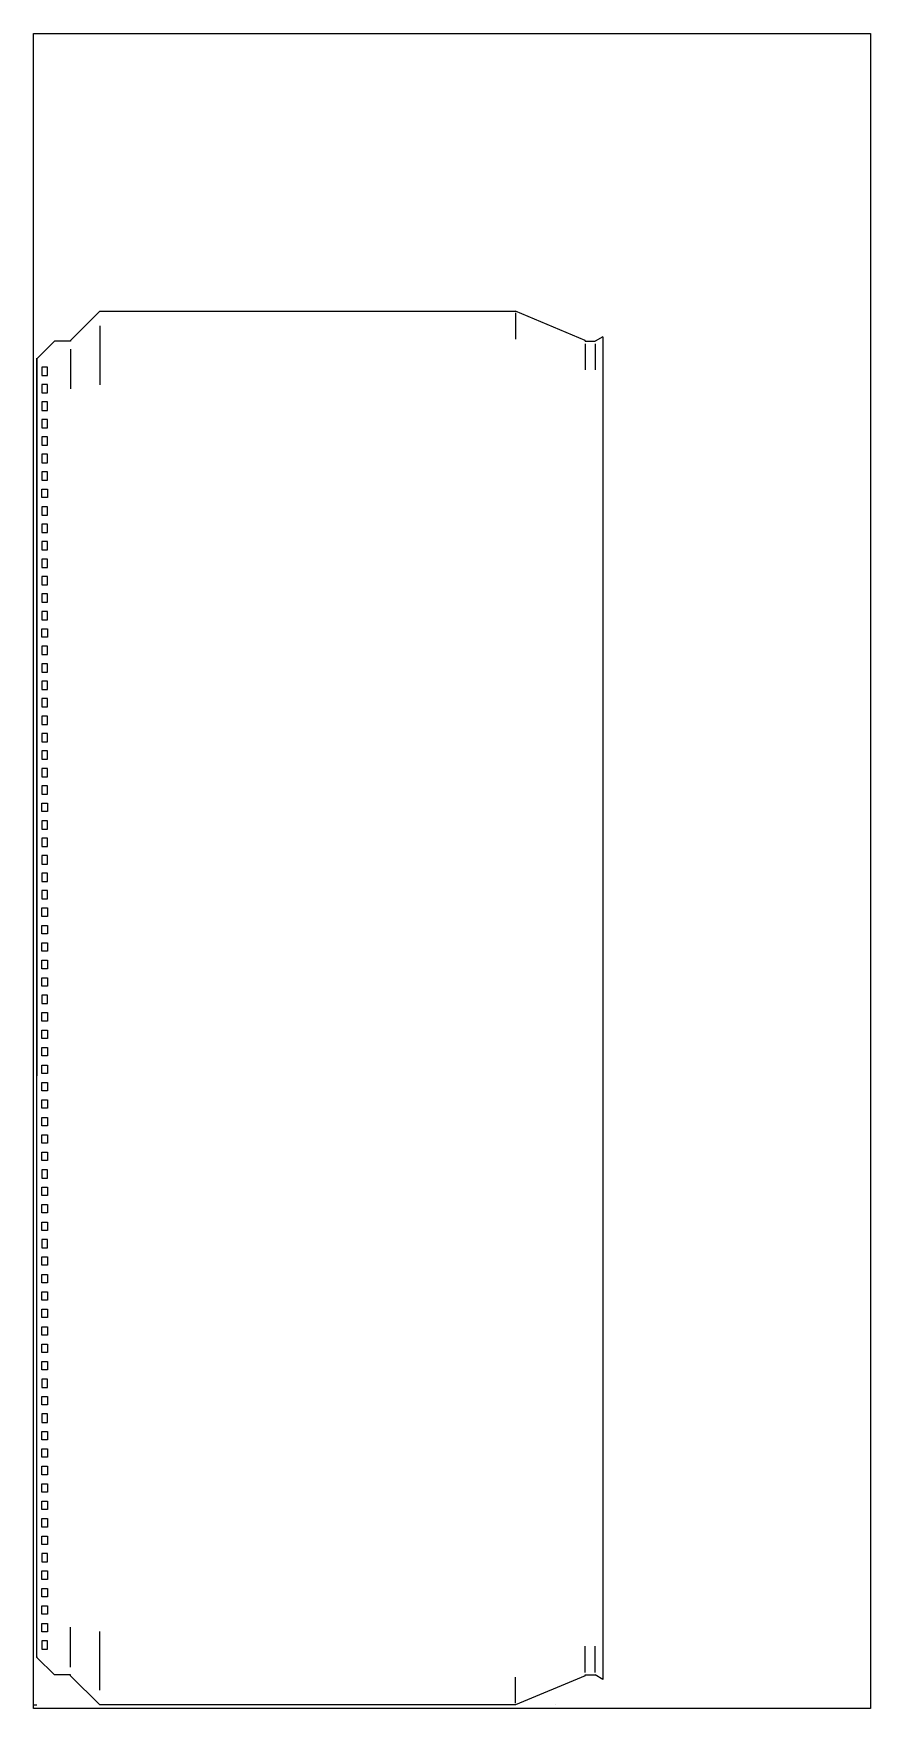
# Model space of a CAD drawing. Header units: millimetres. Extents: x 6584 to 13993, y 3601 to 6072.
# Drawn here: x 6584 to 7784, y 3672 to 6072 of the extents above; entities that cross this region are included whole.
import ezdxf

# ---------------------------------------------------------------- set-up
doc = ezdxf.new("R2010")
doc.units = ezdxf.units.MM

msp = doc.modelspace()

# ---------------------------------------------------------------- linework, layer by layer
at = {"color": 1}
for p, q in [((6679.1, 5674.1), (6637.1, 5632.1)), ((6637.1, 5632.1), (6637.1, 5631.1)), ((7400.1, 5636.6), (7400.1, 5637.6)), ((6589.1, 5606.1), (6589.1, 5548.6)), ((6589.1, 4716.6), (6589.1, 4578.6)), ((6589.1, 3746.1), (6589.1, 3745.1)), ((6637.1, 3719.1), (6637.1, 3720.1)), ((6679.1, 3677.1), (6637.1, 3719.1))]:
    msp.add_line(p, q, dxfattribs=at)
for p, q in [((6679.1, 5674.1), (7275.1, 5674.1)), ((7375.1, 5632.1), (7275.1, 5674.1)), ((7275.1, 5671.6), (7275.1, 5634.1)), ((6679.1, 5653), (6679.1, 5568.6)), ((6589.1, 5606.1), (6614.1, 5631.1)), ((6637.1, 5631.1), (6614.1, 5631.1)), ((6637.1, 5632.1), (6637.1, 5631.1)), ((6637.1, 5620), (6637.1, 5562.7)), ((7375.1, 5631.1), (7375.1, 5632.1)), ((7375.1, 5632.1), (7375.1, 5631.1)), ((7375.1, 5631.1), (7389.1, 5631.1)), ((7375.1, 5627.5), (7375.1, 5590)), ((7400.1, 5637.6), (7389.1, 5631.1)), ((7389.1, 5627.5), (7389.1, 5590)), ((7400.1, 5637.6), (7400.1, 3713.6)), ((7400.1, 5637.6), (7400.1, 3713.6)), ((6589.1, 3745.1), (6589.1, 5607.1)), ((6637.1, 3731.1), (6637.1, 3788.4)), ((6679.1, 3698.2), (6679.1, 3782.6)), ((6589.1, 3745.1), (6614.1, 3720.1)), ((7375.1, 3723.6), (7375.1, 3761.2)), ((7389.1, 3723.6), (7389.1, 3761.2)), ((6637.1, 3720.1), (6614.1, 3720.1)), ((6637.1, 3719.1), (6637.1, 3720.1)), ((6637.1, 3719.1), (6637.1, 3720.1)), ((7375.1, 3719.1), (7375.1, 3720.1)), ((7375.1, 3719.1), (7375.1, 3720.1)), ((7375.1, 3720.1), (7389.1, 3720.1)), ((7400.1, 3713.6), (7389.1, 3720.1)), ((6679.1, 3677.1), (6637.1, 3719.1)), ((6679.1, 3677.1), (6637.1, 3719.1)), ((7375.1, 3719.1), (7275.1, 3677.1)), ((7275.1, 3679.5), (7275.1, 3717)), ((6584.1, 3672.1), (6584.1, 3677.1)), ((6584.1, 3677.1), (6589.1, 3677.1)), ((7275.1, 3677.1), (6679.1, 3677.1)), ((7333.1, 3677.1), (7333.1, 3677.1)), ((7333.1, 3677.1), (7333.1, 3677.1))]:
    msp.add_line(p, q)
msp.add_lwpolyline([(6584.1, 6072.1), (7784.1, 6072.1), (7784.1, 3672.1), (6584.1, 3672.1), (6584.1, 6072.1)])
msp.add_lwpolyline([(6589.1, 5607.1), (6589.1, 5607.1)], close=True, dxfattribs=at)
for points in [[(6589.1, 5606.1), (6589.1, 5605.1)], [(6589.1, 5548.6), (6589.1, 4716.6)], [(6589.1, 3745.1), (6589.1, 4578.6)], [(6589.1, 3745.1), (6589.1, 3746.1)]]:
    msp.add_lwpolyline(points, dxfattribs=at)
at = {"color": 0}
for points in [[(6604.1, 5582.1), (6604.1, 5594.1), (6596.1, 5594.1), (6596.1, 5582.1)], [(6604.1, 5557.1), (6604.1, 5569.1), (6596.1, 5569.1), (6596.1, 5557.1)], [(6604.1, 5532.1), (6604.1, 5544.1), (6596.1, 5544.1), (6596.1, 5532.1)], [(6604.1, 5507.1), (6604.1, 5519.1), (6596.1, 5519.1), (6596.1, 5507.1)], [(6604.1, 5482.1), (6604.1, 5494.1), (6596.1, 5494.1), (6596.1, 5482.1)], [(6604.1, 5457.1), (6604.1, 5469.1), (6596.1, 5469.1), (6596.1, 5457.1)], [(6604.1, 5432.1), (6604.1, 5444.1), (6596.1, 5444.1), (6596.1, 5432.1)], [(6604.1, 5419.1), (6604.1, 5407.1), (6596.1, 5407.1), (6596.1, 5419.1)], [(6604.1, 5382.1), (6604.1, 5394.1), (6596.1, 5394.1), (6596.1, 5382.1)], [(6604.1, 5357.1), (6604.1, 5369.1), (6596.1, 5369.1), (6596.1, 5357.1)], [(6604.1, 5332.1), (6604.1, 5344.1), (6596.1, 5344.1), (6596.1, 5332.1)], [(6604.1, 5307.1), (6604.1, 5319.1), (6596.1, 5319.1), (6596.1, 5307.1)], [(6604.1, 5282.1), (6604.1, 5294.1), (6596.1, 5294.1), (6596.1, 5282.1)], [(6604.1, 5257.1), (6604.1, 5269.1), (6596.1, 5269.1), (6596.1, 5257.1)], [(6604.1, 5232.1), (6604.1, 5244.1), (6596.1, 5244.1), (6596.1, 5232.1)], [(6604.1, 5219.1), (6604.1, 5207.1), (6596.1, 5207.1), (6596.1, 5219.1)], [(6604.1, 5182.1), (6604.1, 5194.1), (6596.1, 5194.1), (6596.1, 5182.1)], [(6604.1, 5157.1), (6604.1, 5169.1), (6596.1, 5169.1), (6596.1, 5157.1)], [(6604.1, 5132.1), (6604.1, 5144.1), (6596.1, 5144.1), (6596.1, 5132.1)], [(6604.1, 5107.1), (6604.1, 5119.1), (6596.1, 5119.1), (6596.1, 5107.1)], [(6604.1, 5082.1), (6604.1, 5094.1), (6596.1, 5094.1), (6596.1, 5082.1)], [(6604.1, 5057.1), (6604.1, 5069.1), (6596.1, 5069.1), (6596.1, 5057.1)], [(6604.1, 5032.1), (6604.1, 5044.1), (6596.1, 5044.1), (6596.1, 5032.1)], [(6604.1, 5007.1), (6604.1, 5019.1), (6596.1, 5019.1), (6596.1, 5007.1)], [(6604.1, 4982.1), (6604.1, 4994.1), (6596.1, 4994.1), (6596.1, 4982.1)], [(6604.1, 4969.1), (6604.1, 4957.1), (6596.1, 4957.1), (6596.1, 4969.1)], [(6604.1, 4932.1), (6604.1, 4944.1), (6596.1, 4944.1), (6596.1, 4932.1)], [(6604.1, 4907.1), (6604.1, 4919.1), (6596.1, 4919.1), (6596.1, 4907.1)], [(6604.1, 4882.1), (6604.1, 4894.1), (6596.1, 4894.1), (6596.1, 4882.1)], [(6604.1, 4857.1), (6604.1, 4869.1), (6596.1, 4869.1), (6596.1, 4857.1)], [(6604.1, 4832.1), (6604.1, 4844.1), (6596.1, 4844.1), (6596.1, 4832.1)], [(6604.1, 4819.1), (6604.1, 4807.1), (6596.1, 4807.1), (6596.1, 4819.1)], [(6604.1, 4794.1), (6604.1, 4782.1), (6596.1, 4782.1), (6596.1, 4794.1)], [(6604.1, 4769.1), (6604.1, 4757.1), (6596.1, 4757.1), (6596.1, 4769.1)], [(6604.1, 4744.1), (6604.1, 4732.1), (6596.1, 4732.1), (6596.1, 4744.1)], [(6604.1, 4719.1), (6604.1, 4707.1), (6596.1, 4707.1), (6596.1, 4719.1)], [(6604.1, 4682.1), (6604.1, 4694.1), (6596.1, 4694.1), (6596.1, 4682.1)], [(6604.1, 4669.1), (6604.1, 4657.1), (6596.1, 4657.1), (6596.1, 4669.1)], [(6604.1, 4644.1), (6604.1, 4632.1), (6596.1, 4632.1), (6596.1, 4644.1)], [(6604.1, 4619.1), (6604.1, 4607.1), (6596.1, 4607.1), (6596.1, 4619.1)], [(6604.1, 4594.1), (6604.1, 4582.1), (6596.1, 4582.1), (6596.1, 4594.1)], [(6604.1, 4569.1), (6604.1, 4557.1), (6596.1, 4557.1), (6596.1, 4569.1)], [(6604.1, 4544.1), (6604.1, 4532.1), (6596.1, 4532.1), (6596.1, 4544.1)], [(6604.1, 4519.1), (6604.1, 4507.1), (6596.1, 4507.1), (6596.1, 4519.1)], [(6604.1, 4494.1), (6604.1, 4482.1), (6596.1, 4482.1), (6596.1, 4494.1)], [(6604.1, 4469.1), (6604.1, 4457.1), (6596.1, 4457.1), (6596.1, 4469.1)], [(6604.1, 4432.1), (6604.1, 4444.1), (6596.1, 4444.1), (6596.1, 4432.1)], [(6604.1, 4419.1), (6604.1, 4407.1), (6596.1, 4407.1), (6596.1, 4419.1)], [(6604.1, 4394.1), (6604.1, 4382.1), (6596.1, 4382.1), (6596.1, 4394.1)], [(6604.1, 4369.1), (6604.1, 4357.1), (6596.1, 4357.1), (6596.1, 4369.1)], [(6604.1, 4332.1), (6604.1, 4344.1), (6596.1, 4344.1), (6596.1, 4332.1)], [(6604.1, 4319.1), (6604.1, 4307.1), (6596.1, 4307.1), (6596.1, 4319.1)], [(6604.1, 4294.1), (6604.1, 4282.1), (6596.1, 4282.1), (6596.1, 4294.1)], [(6604.1, 4269.1), (6604.1, 4257.1), (6596.1, 4257.1), (6596.1, 4269.1)], [(6604.1, 4244.1), (6604.1, 4232.1), (6596.1, 4232.1), (6596.1, 4244.1)], [(6604.1, 4219.1), (6604.1, 4207.1), (6596.1, 4207.1), (6596.1, 4219.1)], [(6604.1, 4194.1), (6604.1, 4182.1), (6596.1, 4182.1), (6596.1, 4194.1)], [(6604.1, 4169.1), (6604.1, 4157.1), (6596.1, 4157.1), (6596.1, 4169.1)], [(6604.1, 4132.1), (6604.1, 4144.1), (6596.1, 4144.1), (6596.1, 4132.1)], [(6604.1, 4119.1), (6604.1, 4107.1), (6596.1, 4107.1), (6596.1, 4119.1)], [(6604.1, 4082.1), (6604.1, 4094.1), (6596.1, 4094.1), (6596.1, 4082.1)], [(6604.1, 4069.1), (6604.1, 4057.1), (6596.1, 4057.1), (6596.1, 4069.1)], [(6604.1, 4044.1), (6604.1, 4032.1), (6596.1, 4032.1), (6596.1, 4044.1)], [(6604.1, 4019.1), (6604.1, 4007.1), (6596.1, 4007.1), (6596.1, 4019.1)], [(6604.1, 3994.1), (6604.1, 3982.1), (6596.1, 3982.1), (6596.1, 3994.1)], [(6604.1, 3969.1), (6604.1, 3957.1), (6596.1, 3957.1), (6596.1, 3969.1)], [(6604.1, 3944.1), (6604.1, 3932.1), (6596.1, 3932.1), (6596.1, 3944.1)], [(6604.1, 3919.1), (6604.1, 3907.1), (6596.1, 3907.1), (6596.1, 3919.1)], [(6604.1, 3882.1), (6604.1, 3894.1), (6596.1, 3894.1), (6596.1, 3882.1)], [(6604.1, 3869.1), (6604.1, 3857.1), (6596.1, 3857.1), (6596.1, 3869.1)], [(6604.1, 3844.1), (6604.1, 3832.1), (6596.1, 3832.1), (6596.1, 3844.1)], [(6604.1, 3819.1), (6604.1, 3807.1), (6596.1, 3807.1), (6596.1, 3819.1)], [(6604.1, 3794.1), (6604.1, 3782.1), (6596.1, 3782.1), (6596.1, 3794.1)], [(6604.1, 3757.1), (6604.1, 3769.1), (6596.1, 3769.1), (6596.1, 3757.1)]]:
    msp.add_lwpolyline(points, close=True, dxfattribs=at)

doc.saveas('drawing.dxf')
